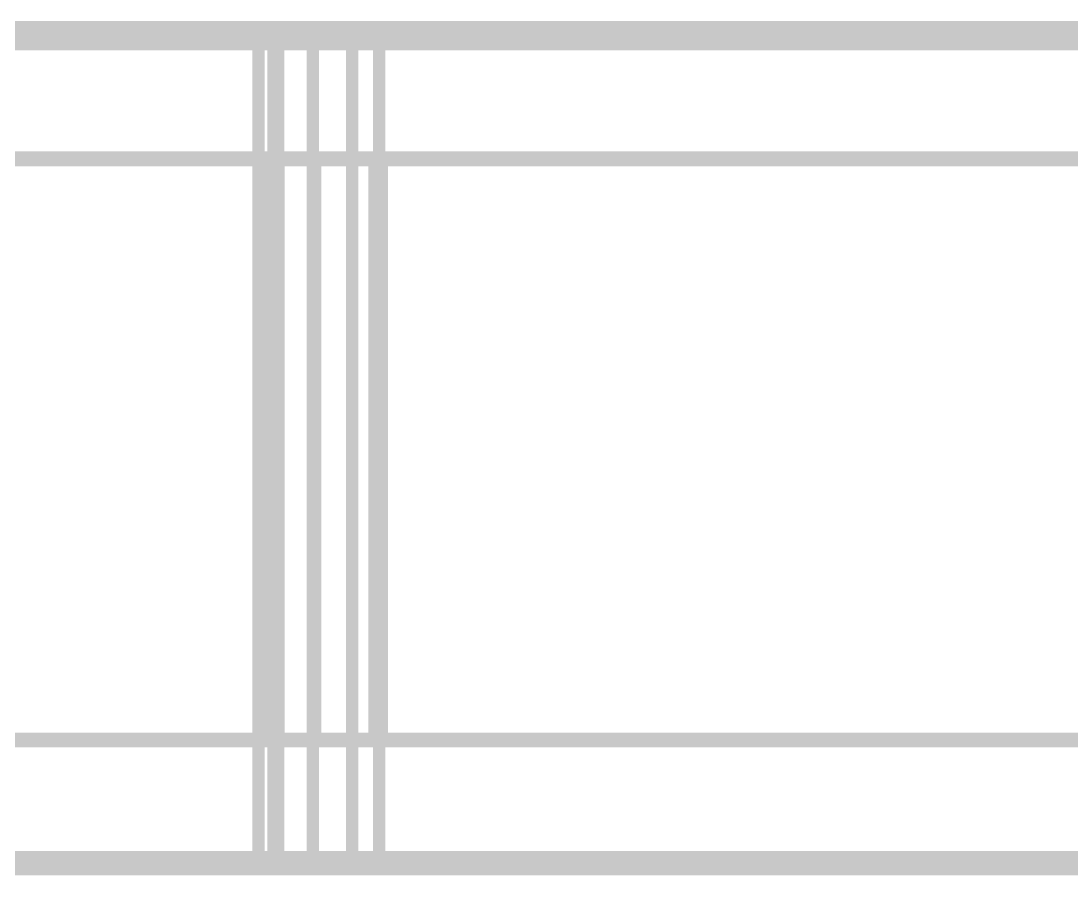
# Model space of a CAD drawing. Extents: x 0.1 to 11.6, y 0.3 to 16.2.
# Drawn here: x 7.298 to 8.009, y 13.123 to 13.703 of the extents above; entities that cross this region are included whole.
import ezdxf

# ---------------------------------------------------------------- set-up
doc = ezdxf.new("R2010")
doc.units = 0
doc.header["$MEASUREMENT"] = 0

msp = doc.modelspace()

# ---------------------------------------------------------------- linework, layer by layer
at = {"color": 0}
for points, const_width in [([(5.29167, 13.6983), (9.14501, 13.6983)], 0.01), ([(6.05501, 13.69), (9.50499, 13.69)], 0.00667), ([(6.345, 13.6867), (9.36833, 13.6867)], 0.00667), ([(7.45833, 13.69), (7.45833, 13.135)], 0.00667), ([(7.46001, 13.69), (7.46001, 13.135)], 0.00667), ([(7.46832, 13.69), (7.46832, 13.61)], 0.00667), ([(7.47331, 13.69), (7.47331, 13.61)], 0.00667), ([(7.49501, 13.69), (7.49501, 13.135)], 0.00667), ([(7.49669, 13.69), (7.49669, 13.61)], 0.00667), ([(7.52165, 13.69), (7.52165, 13.135)], 0.00667), ([(7.52333, 13.69), (7.52333, 13.135)], 0.00667), ([(7.53999, 13.69), (7.53999, 13.61)], 0.00667), ([(7.54167, 13.69), (7.54167, 13.61)], 0.00667), ([(5.29167, 13.61), (9.14501, 13.61)], 0.01), ([(7.46669, 13.61), (7.46669, 13.2167)], 0.01), ([(7.47168, 13.61), (7.47168, 13.2167)], 0.01), ([(7.49669, 13.61), (7.49669, 13.2167)], 0.01), ([(7.53836, 13.61), (7.53836, 13.2167)], 0.01), ([(7.54167, 13.61), (7.54167, 13.2167)], 0.01), ([(5.29167, 13.2167), (9.14501, 13.2167)], 0.01), ([(7.46832, 13.2167), (7.46832, 13.135)], 0.00667), ([(7.47331, 13.2167), (7.47331, 13.135)], 0.00667), ([(7.49669, 13.2167), (7.49669, 13.135)], 0.00667), ([(7.53999, 13.2167), (7.53999, 13.135)], 0.00667), ([(7.54167, 13.2167), (7.54167, 13.135)], 0.00667), ([(9.36833, 13.1383), (6.345, 13.1383), (6.345, 13.135)], 0.00667), ([(5.29167, 13.1283), (5.29167, 13.13), (9.14501, 13.13)], 0.01), ([(6.05501, 13.135), (9.50499, 13.135)], 0.00667)]:
    msp.add_lwpolyline(points, dxfattribs=dict(at, const_width=const_width))

doc.saveas('drawing.dxf')
